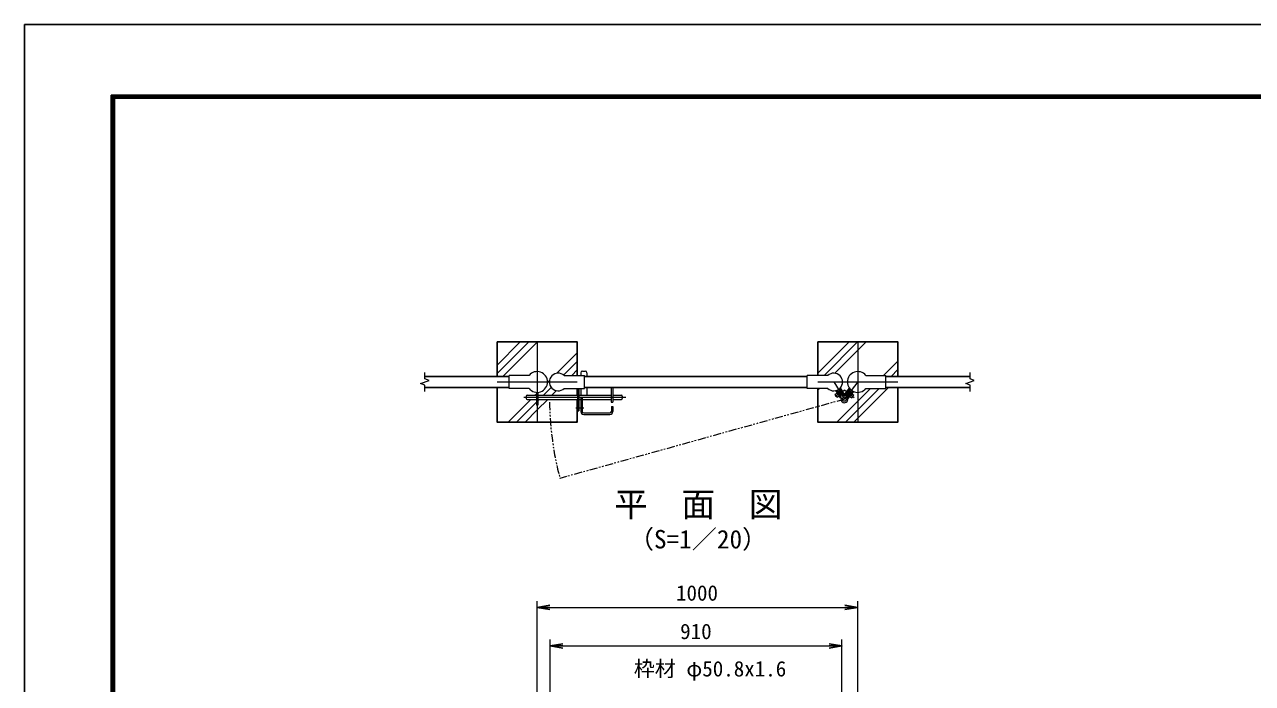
# Model space of a CAD drawing. Units: millimetres, scale not verified. Extents: x -4200 to 4200, y -2970 to 2970.
# Drawn here: x -4200 to -371, y 914 to 2970 of the extents above; entities that cross this region are included whole.
import ezdxf
from ezdxf.enums import TextEntityAlignment as Align

# ---------------------------------------------------------------- set-up
doc = ezdxf.new("R2010")
doc.units = ezdxf.units.MM
doc.header["$LTSCALE"] = 10
doc.linetypes.add('USER1', pattern=[50.8, 31.75, -6.35, 6.35, -6.35])
doc.linetypes.add('USER2', pattern=[5, 2.5, -0.5, 0.5, -0.5, 0.5, -0.5])
for name, color, linetype, lineweight in [('0-0_D-TTL-TXT', 7, 'Continuous', 25), ('0-1_D-BMK', 2, 'USER1', 13), ('0-2_D-STR1', 1, 'Continuous', 25), ('0-3_D-STR3', 3, 'Continuous', 13), ('0-4_D-DCR-HCH', 7, 'Continuous', 13), ('0-6_D-STR4', 7, 'Continuous', 25), ('0-7_D-STR-DIM', 7, 'Continuous', 13), ('0-A_D-STR-TXT', 7, 'Continuous', 13), ('0-C_D-TTL', 7, 'Continuous', 25)]:
    doc.layers.add(name, color=color, linetype=linetype, lineweight=lineweight)
doc.layers.add('0-8_0', color=7, linetype='Continuous')
doc.styles.add('ＭＳ ゴシック', font='')
doc.styles.get('ＭＳ ゴシック').set_extended_font_data('MS Gothic')

# ---------------------------------------------------------------- blocks, each defined once
blk = doc.blocks.new('_Open')
at = {"layer": '0-8_0'}
blk.add_line((-10, 1.667), (0, 0), dxfattribs=at)
blk.add_lwpolyline([(-10, -1.667), (0, 0), (-10, 0)], dxfattribs=at)

msp = doc.modelspace()

# ---------------------------------------------------------------- linework, layer by layer
at = {"layer": '0-1_D-BMK'}
for p, q in [((-2601.55, 1979.85), (-2601.55, 1729.85)), ((-2601.55, 1979.85), (-2601.55, 1729.85)), ((-1601.55, 1979.85), (-1601.55, 1729.85)), ((-1601.55, 1979.85), (-1601.55, 1729.85)), ((-2726.55, 1854.85), (-2476.55, 1854.85)), ((-2726.55, 1854.85), (-2476.55, 1854.85)), ((-1726.55, 1854.85), (-1476.55, 1854.85)), ((-1726.55, 1854.85), (-1476.55, 1854.85)), ((-1676.7, 1854.85), (-1643.28, 1801.04)), ((-1676.7, 1854.85), (-1643.28, 1801.04)), ((-1601.55, 1854.85), (-1643.28, 1801.04)), ((-1601.55, 1854.85), (-1643.28, 1801.04)), ((-2642.86, 1807.15), (-2325.2, 1807.15)), ((-2642.86, 1807.15), (-2325.2, 1807.15)), ((-1641.7, 1828.85), (-1672.14, 1809.95)), ((-1641.7, 1828.85), (-1672.14, 1809.95)), ((-1642.06, 1828.95), (-1612.61, 1806.11)), ((-1642.06, 1828.95), (-1612.61, 1806.11)), ((-2481.32, 1774.65), (-2456.18, 1774.65)), ((-2481.32, 1774.65), (-2456.18, 1774.65))]:
    msp.add_line(p, q, dxfattribs=at)
at = {"layer": '0-1_D-BMK', "linetype": 'USER2'}
msp.add_line((-1643.28, 1801.04), (-2530.29, 1553.98), dxfattribs=at)
msp.add_line((-1643.28, 1801.04), (-2530.29, 1553.98), dxfattribs=at)
msp.add_arc((-1608.28, 1801.04), 954.54, 180.5332, 195, dxfattribs=at)
msp.add_arc((-1608.28, 1801.04), 954.54, 180.5332, 195, dxfattribs=at)
at = {"layer": '0-2_D-STR1'}
for p, q in [((-2951.55, 1872.35), (-2689.05, 1872.35)), ((-2951.55, 1872.35), (-2689.05, 1872.35)), ((-2453.4, 1872.35), (-1759.2, 1872.35)), ((-2453.4, 1872.35), (-1759.2, 1872.35)), ((-1514.05, 1872.35), (-1251.55, 1872.35)), ((-1514.05, 1872.35), (-1251.55, 1872.35)), ((-2951.55, 1837.35), (-2689.05, 1837.35)), ((-2951.55, 1837.35), (-2689.05, 1837.35)), ((-2453.4, 1837.35), (-1759.2, 1837.35)), ((-2453.4, 1837.35), (-1759.2, 1837.35)), ((-1514.05, 1837.35), (-1251.55, 1837.35)), ((-1514.05, 1837.35), (-1251.55, 1837.35))]:
    msp.add_line(p, q, dxfattribs=at)
at = {"layer": '0-3_D-STR3'}
for p, q in [((-2465.4, 1883.65), (-2465.4, 1875.2)), ((-2465.4, 1883.65), (-2465.4, 1875.2)), ((-2460.4, 1888.65), (-2451.4, 1888.65)), ((-2460.4, 1888.65), (-2451.4, 1888.65)), ((-2446.4, 1883.65), (-2446.4, 1872.35)), ((-2446.4, 1883.65), (-2446.4, 1872.35)), ((-2626.69, 1875.2), (-2689.05, 1875.2)), ((-2626.69, 1875.2), (-2689.05, 1875.2)), ((-2517.4, 1875.2), (-2453.4, 1875.2)), ((-2517.4, 1875.2), (-2453.4, 1875.2)), ((-1695.19, 1875.2), (-1759.2, 1875.2)), ((-1695.19, 1875.2), (-1759.2, 1875.2)), ((-1576.4, 1875.2), (-1514.05, 1875.2)), ((-1576.4, 1875.2), (-1514.05, 1875.2)), ((-2635.9, 1810.65), (-2635.9, 1803.65)), ((-2635.9, 1810.65), (-2635.9, 1803.65)), ((-2632.9, 1813.65), (-2603.85, 1813.65)), ((-2632.9, 1813.65), (-2603.85, 1813.65)), ((-2632.9, 1800.65), (-2603.85, 1800.65)), ((-2632.9, 1800.65), (-2603.85, 1800.65)), ((-2603.85, 1822.59), (-2603.85, 1782.73)), ((-2603.85, 1822.59), (-2603.85, 1782.73)), ((-2599.25, 1822.59), (-2599.25, 1782.73)), ((-2599.25, 1822.59), (-2599.25, 1782.73)), ((-2599.25, 1813.65), (-2475.9, 1813.65)), ((-2599.25, 1813.65), (-2475.9, 1813.65)), ((-2599.25, 1800.65), (-2475.9, 1800.65)), ((-2599.25, 1800.65), (-2475.9, 1800.65)), ((-2471.4, 1834.5), (-2471.4, 1764.65)), ((-2471.4, 1834.5), (-2471.4, 1764.65)), ((-2471.4, 1813.65), (-2370.4, 1813.65)), ((-2471.4, 1813.65), (-2370.4, 1813.65)), ((-2471.4, 1800.65), (-2465.4, 1800.65)), ((-2471.4, 1800.65), (-2465.4, 1800.65)), ((-2465.4, 1834.5), (-2465.4, 1813.65)), ((-2465.4, 1834.5), (-2465.4, 1813.65)), ((-2465.4, 1805.65), (-2465.4, 1762.65)), ((-2465.4, 1805.65), (-2460.9, 1805.65)), ((-2465.4, 1805.65), (-2465.4, 1762.65)), ((-2465.4, 1805.65), (-2460.9, 1805.65)), ((-2460.9, 1805.65), (-2460.9, 1762.65)), ((-2460.9, 1805.65), (-2460.9, 1762.65)), ((-2460.9, 1800.65), (-2370.4, 1800.65)), ((-2460.9, 1800.65), (-2370.4, 1800.65)), ((-2446.4, 1837.35), (-2446.4, 1813.65)), ((-2446.4, 1837.35), (-2446.4, 1813.65)), ((-2370.4, 1837.35), (-2370.4, 1792.15)), ((-2370.4, 1837.35), (-2370.4, 1792.15)), ((-2365.9, 1837.35), (-2365.9, 1792.15)), ((-2365.9, 1837.35), (-2365.9, 1792.15)), ((-2365.9, 1813.65), (-2338.9, 1813.65)), ((-2365.9, 1813.65), (-2338.9, 1813.65)), ((-2365.9, 1800.65), (-2338.9, 1800.65)), ((-2365.9, 1800.65), (-2338.9, 1800.65)), ((-2335.9, 1810.65), (-2335.9, 1803.65)), ((-2335.9, 1810.65), (-2335.9, 1803.65)), ((-1671.61, 1816.71), (-1665.23, 1820.66)), ((-1671.61, 1816.71), (-1665.23, 1820.66)), ((-1665.8, 1807.36), (-1671.61, 1816.71)), ((-1665.8, 1807.36), (-1671.61, 1816.71)), ((-1655.74, 1805.37), (-1669.92, 1828.2)), ((-1655.74, 1805.37), (-1669.92, 1828.2)), ((-1653.81, 1806.62), (-1667.63, 1828.89)), ((-1653.81, 1806.62), (-1667.63, 1828.89)), ((-1665.8, 1807.36), (-1659.43, 1811.32)), ((-1665.8, 1807.36), (-1659.43, 1811.32)), ((-1665.3, 1828.91), (-1665.62, 1827.54)), ((-1665.3, 1828.91), (-1665.62, 1827.54)), ((-1665.62, 1827.54), (-1653.98, 1808.79)), ((-1665.62, 1827.54), (-1653.98, 1808.79)), ((-1665.3, 1828.91), (-1658.5, 1833.14)), ((-1665.3, 1828.91), (-1658.5, 1833.14)), ((-1664.3, 1825.41), (-1662.6, 1826.47)), ((-1664.3, 1825.41), (-1662.6, 1826.47)), ((-1663.28, 1821.88), (-1662.43, 1822.4)), ((-1663.28, 1821.88), (-1662.43, 1822.4)), ((-1662.6, 1826.47), (-1653.1, 1811.18)), ((-1662.6, 1826.47), (-1653.1, 1811.18)), ((-1656.63, 1813.06), (-1662.43, 1822.4)), ((-1656.63, 1813.06), (-1662.43, 1822.4)), ((-1658.5, 1833.14), (-1657.12, 1832.81)), ((-1658.5, 1833.14), (-1657.12, 1832.81)), ((-1657.5, 1829.63), (-1655.8, 1830.69)), ((-1657.5, 1829.63), (-1655.8, 1830.69)), ((-1657.5, 1829.63), (-1648.01, 1814.34)), ((-1657.5, 1829.63), (-1648.01, 1814.34)), ((-1657.48, 1812.53), (-1656.63, 1813.06)), ((-1657.48, 1812.53), (-1656.63, 1813.06)), ((-1643.61, 1812.95), (-1657.44, 1835.22)), ((-1643.61, 1812.95), (-1657.44, 1835.22)), ((-1657.12, 1832.81), (-1645.48, 1814.07)), ((-1657.12, 1832.81), (-1645.48, 1814.07)), ((-1641.66, 1814.17), (-1655.81, 1836.96)), ((-1641.66, 1814.17), (-1655.81, 1836.96)), ((-1653.81, 1806.62), (-1655.76, 1805.41)), ((-1653.81, 1806.62), (-1655.76, 1805.41)), ((-1654.8, 1810.12), (-1653.1, 1811.18)), ((-1654.8, 1810.12), (-1653.1, 1811.18)), ((-1648.01, 1814.34), (-1646.31, 1815.4)), ((-1648.01, 1814.34), (-1646.31, 1815.4)), ((-1643.61, 1812.95), (-1641.66, 1814.17)), ((-1643.61, 1812.95), (-1641.66, 1814.17)), ((-1641.71, 1812.85), (-1642.62, 1813.57)), ((-1641.71, 1812.85), (-1642.62, 1813.57)), ((-1642.52, 1815.55), (-1627.26, 1835.23)), ((-1642.52, 1815.55), (-1627.26, 1835.23)), ((-1641.71, 1812.85), (-1625.77, 1833.41)), ((-1641.71, 1812.85), (-1625.77, 1833.41)), ((-1638.77, 1815.01), (-1637.19, 1813.78)), ((-1638.77, 1815.01), (-1637.19, 1813.78)), ((-1626.16, 1828.01), (-1637.19, 1813.78)), ((-1626.16, 1828.01), (-1637.19, 1813.78)), ((-1621.42, 1824.33), (-1632.45, 1810.1)), ((-1621.42, 1824.33), (-1632.45, 1810.1)), ((-1632.45, 1810.1), (-1630.87, 1808.88)), ((-1632.45, 1810.1), (-1630.87, 1808.88)), ((-1632.22, 1805.5), (-1616.28, 1826.06)), ((-1632.22, 1805.5), (-1616.28, 1826.06)), ((-1632.22, 1805.5), (-1630.4, 1804.09)), ((-1632.22, 1805.5), (-1630.4, 1804.09)), ((-1618.31, 1825.08), (-1631.83, 1807.64)), ((-1618.31, 1825.08), (-1631.83, 1807.64)), ((-1630.4, 1804.09), (-1614.15, 1825.06)), ((-1630.4, 1804.09), (-1614.15, 1825.06)), ((-1628.84, 1811.5), (-1622.1, 1820.19)), ((-1628.84, 1811.5), (-1622.1, 1820.19)), ((-1628.84, 1811.5), (-1628.05, 1810.88)), ((-1628.84, 1811.5), (-1628.05, 1810.88)), ((-1627.74, 1829.23), (-1626.16, 1828.01)), ((-1627.74, 1829.23), (-1626.16, 1828.01)), ((-1626.23, 1809.47), (-1620.3, 1804.88)), ((-1626.23, 1809.47), (-1620.3, 1804.88)), ((-1624.81, 1831.38), (-1618.48, 1826.48)), ((-1624.81, 1831.38), (-1618.48, 1826.48)), ((-1622.1, 1820.19), (-1621.31, 1819.58)), ((-1622.1, 1820.19), (-1621.31, 1819.58)), ((-1621.42, 1824.33), (-1619.84, 1823.1)), ((-1621.42, 1824.33), (-1619.84, 1823.1)), ((-1620.3, 1804.88), (-1613.56, 1813.57)), ((-1620.3, 1804.88), (-1613.56, 1813.57)), ((-1619.49, 1818.17), (-1613.56, 1813.57)), ((-1619.49, 1818.17), (-1613.56, 1813.57)), ((-1618.48, 1826.48), (-1618.31, 1825.08)), ((-1618.48, 1826.48), (-1618.31, 1825.08)), ((-2599.25, 1782.73), (-2603.85, 1782.73)), ((-2599.25, 1782.73), (-2603.85, 1782.73)), ((-2370.4, 1792.15), (-2365.9, 1792.15)), ((-2370.4, 1792.15), (-2365.9, 1792.15)), ((-2369.9, 1778.65), (-2369.9, 1762.65)), ((-2369.9, 1778.65), (-2365.4, 1778.65)), ((-2369.9, 1778.65), (-2369.9, 1762.65)), ((-2369.9, 1778.65), (-2365.4, 1778.65)), ((-2365.4, 1778.65), (-2365.4, 1762.65)), ((-2365.4, 1778.65), (-2365.4, 1762.65)), ((-2456.4, 1758.15), (-2374.4, 1758.15)), ((-2456.4, 1758.15), (-2374.4, 1758.15)), ((-2456.4, 1753.65), (-2374.4, 1753.65)), ((-2456.4, 1753.65), (-2374.4, 1753.65))]:
    msp.add_line(p, q, dxfattribs=at)
for points in [[(-2626.69, 1834.5), (-2689.05, 1834.5), (-2689.05, 1875.2)], [(-2626.69, 1834.5), (-2689.05, 1834.5), (-2689.05, 1875.2)], [(-2517.4, 1834.5), (-2453.4, 1834.5), (-2453.4, 1875.2)], [(-2517.4, 1834.5), (-2453.4, 1834.5), (-2453.4, 1875.2)], [(-1695.19, 1834.5), (-1759.2, 1834.5), (-1759.2, 1875.2)], [(-1695.19, 1834.5), (-1759.2, 1834.5), (-1759.2, 1875.2)], [(-1576.4, 1834.5), (-1514.05, 1834.5), (-1514.05, 1875.2)], [(-1576.4, 1834.5), (-1514.05, 1834.5), (-1514.05, 1875.2)], [(-2475.9, 1834.5), (-2475.9, 1764.65), (-2471.4, 1764.65)], [(-2475.9, 1834.5), (-2475.9, 1764.65), (-2471.4, 1764.65)], [(-1624.81, 1831.38), (-1626.21, 1831.21), (-1639.73, 1813.77)], [(-1624.81, 1831.38), (-1626.21, 1831.21), (-1639.73, 1813.77)]]:
    msp.add_lwpolyline(points, dxfattribs=at)
msp.add_circle((-1643.28, 1801.04), 6.3, dxfattribs=at)
msp.add_circle((-1643.28, 1801.04), 6.3, dxfattribs=at)
for centre, radius, start, end in [((-2601.55, 1854.85), 32.35, 218.9806, 141.0194), ((-2601.55, 1854.85), 32.35, 218.9806, 141.0194), ((-2535.9, 1854.85), 27.5, 47.73142, 312.26858), ((-2535.9, 1854.85), 27.5, 47.73142, 312.26858), ((-2460.4, 1883.65), 5, 90, 180), ((-2460.4, 1883.65), 5, 90, 180), ((-2451.4, 1883.65), 5, 0, 90), ((-2451.4, 1883.65), 5, 0, 90), ((-1676.7, 1854.85), 27.5, 227.73142, 132.26858), ((-1676.7, 1854.85), 27.5, 227.73142, 132.26858), ((-1601.55, 1854.85), 32.35, 38.9806, 321.0194), ((-1601.55, 1854.85), 32.35, 38.9806, 321.0194), ((-2632.9, 1810.65), 3, 90, 180), ((-2632.9, 1810.65), 3, 90, 180), ((-2632.9, 1803.65), 3, 180, 270), ((-2632.9, 1803.65), 3, 180, 270), ((-2338.9, 1810.65), 3, 0, 90), ((-2338.9, 1810.65), 3, 0, 90), ((-2338.9, 1803.65), 3, 270, 0), ((-2338.9, 1803.65), 3, 270, 0), ((-1643.28, 1801.04), 10.8, 161.10578, 82.57528), ((-1643.28, 1801.04), 10.8, 161.10578, 82.57528), ((-1658.22, 1806.15), 5, 341.10578, 31.84053), ((-1658.22, 1806.15), 5, 341.10578, 31.84053), ((-1641.23, 1816.7), 5, 211.84053, 262.57528), ((-1641.23, 1816.7), 5, 211.84053, 262.57528), ((-1643.68, 1816.83), 5, 281.21846, 322.21032), ((-1643.68, 1816.83), 5, 281.21846, 322.21032), ((-1627.88, 1804.58), 5, 142.21032, 192.94508), ((-1627.88, 1804.58), 5, 142.21032, 192.94508), ((-2456.4, 1762.65), 9, 180, 270), ((-2456.4, 1762.65), 9, 180, 270), ((-2456.4, 1762.65), 4.5, 180, 270), ((-2456.4, 1762.65), 4.5, 180, 270), ((-2374.4, 1762.65), 4.5, 270, 0), ((-2374.4, 1762.65), 9, 270, 0), ((-2374.4, 1762.65), 4.5, 270, 0), ((-2374.4, 1762.65), 9, 270, 0)]:
    msp.add_arc(centre, radius, start, end, dxfattribs=at)
at = {"layer": '0-4_D-DCR-HCH'}
for p, q in [((-2726.55, 1881.05), (-2627.75, 1979.85)), ((-2726.55, 1907.57), (-2654.26, 1979.85)), ((-2726.55, 1881.05), (-2627.75, 1979.85)), ((-2726.55, 1907.57), (-2654.26, 1979.85)), ((-1726.55, 1881.91), (-1628.6, 1979.85)), ((-1726.55, 1881.91), (-1628.6, 1979.85)), ((-1706.74, 1875.2), (-1602.09, 1979.85)), ((-1706.74, 1875.2), (-1602.09, 1979.85)), ((-2540.07, 1881.92), (-2476.55, 1945.44)), ((-2540.07, 1881.92), (-2476.55, 1945.44)), ((-2519.04, 1876.43), (-2476.55, 1918.92)), ((-2519.04, 1876.43), (-2476.55, 1918.92)), ((-1521.12, 1875.2), (-1476.55, 1919.78)), ((-1521.12, 1875.2), (-1476.55, 1919.78)), ((-2493.75, 1875.2), (-2476.55, 1892.41)), ((-2493.75, 1875.2), (-2476.55, 1892.41)), ((-1497.45, 1872.35), (-1476.55, 1893.26)), ((-1497.45, 1872.35), (-1476.55, 1893.26)), ((-2581.81, 1813.65), (-2557.47, 1838)), ((-2581.81, 1813.65), (-2557.47, 1838)), ((-2692.13, 1729.85), (-2621.33, 1800.65)), ((-2692.13, 1729.85), (-2621.33, 1800.65)), ((-2608.33, 1813.65), (-2603.85, 1818.14)), ((-2608.33, 1813.65), (-2603.85, 1818.14)), ((-2599.25, 1796.22), (-2594.81, 1800.65)), ((-2599.25, 1796.22), (-2594.81, 1800.65)), ((-2555.3, 1813.65), (-2541.04, 1827.92)), ((-2555.3, 1813.65), (-2541.04, 1827.92)), ((-1726.55, 1828.88), (-1720.92, 1834.5)), ((-1726.55, 1828.88), (-1720.92, 1834.5)), ((-2665.61, 1729.85), (-2603.85, 1791.62)), ((-2665.61, 1729.85), (-2603.85, 1791.62)), ((-2480, 1729.85), (-2476.55, 1733.31)), ((-2480, 1729.85), (-2476.55, 1733.31))]:
    msp.add_line(p, q, dxfattribs=at)
for points in [[(-2708.73, 1872.35), (-2601.55, 1979.54), (-2601.23, 1979.85)], [(-2708.73, 1872.35), (-2601.55, 1979.54), (-2601.23, 1979.85)], [(-1673.4, 1882.03), (-1601.55, 1953.88), (-1575.57, 1979.85)], [(-1673.4, 1882.03), (-1601.55, 1953.88), (-1575.57, 1979.85)], [(-2569.41, 1852.57), (-2567.13, 1854.85), (-2563, 1858.99)], [(-2569.41, 1852.57), (-2567.13, 1854.85), (-2563, 1858.99)], [(-2639.1, 1729.85), (-2601.55, 1767.41), (-2568.3, 1800.65)], [(-2639.1, 1729.85), (-2601.55, 1767.41), (-2568.3, 1800.65)], [(-1666.47, 1729.85), (-1601.55, 1794.78), (-1561.82, 1834.5)], [(-1666.47, 1729.85), (-1601.55, 1794.78), (-1561.82, 1834.5)], [(-1639.95, 1729.85), (-1601.55, 1768.26), (-1535.3, 1834.5)], [(-1639.95, 1729.85), (-1601.55, 1768.26), (-1535.3, 1834.5)], [(-1613.44, 1729.85), (-1601.55, 1741.75), (-1505.94, 1837.35)], [(-1613.44, 1729.85), (-1601.55, 1741.75), (-1505.94, 1837.35)]]:
    msp.add_lwpolyline(points, dxfattribs=at)
at = {"layer": '0-6_D-STR4'}
for p, q in [((-2726.55, 1979.85), (-2726.55, 1872.35)), ((-2726.55, 1979.85), (-2726.55, 1872.35)), ((-1726.55, 1979.85), (-1726.55, 1875.2)), ((-1726.55, 1979.85), (-1726.55, 1875.2)), ((-2476.55, 1813.65), (-2476.55, 1834.5)), ((-2476.55, 1813.65), (-2476.55, 1834.5))]:
    msp.add_line(p, q, dxfattribs=at)
for points in [[(-2476.55, 1875.2), (-2476.55, 1979.85), (-2726.55, 1979.85)], [(-2476.55, 1875.2), (-2476.55, 1979.85), (-2726.55, 1979.85)], [(-1476.55, 1872.35), (-1476.55, 1979.85), (-1726.55, 1979.85)], [(-1476.55, 1872.35), (-1476.55, 1979.85), (-1726.55, 1979.85)], [(-2726.55, 1837.35), (-2726.55, 1729.85), (-2476.55, 1729.85), (-2476.55, 1800.65)], [(-2726.55, 1837.35), (-2726.55, 1729.85), (-2476.55, 1729.85), (-2476.55, 1800.65)], [(-1726.55, 1834.5), (-1726.55, 1729.85), (-1476.55, 1729.85), (-1476.55, 1837.35)], [(-1726.55, 1834.5), (-1726.55, 1729.85), (-1476.55, 1729.85), (-1476.55, 1837.35)]]:
    msp.add_lwpolyline(points, dxfattribs=at)
at = {"layer": '0-7_D-STR-DIM'}
for p, q in [((-2951.55, 1864.47), (-2951.55, 1884.85)), ((-2951.55, 1864.47), (-2951.55, 1884.85)), ((-1251.55, 1864.47), (-1251.55, 1884.85)), ((-1251.55, 1864.47), (-1251.55, 1884.85)), ((-2964.76, 1850.04), (-2938.33, 1859.66)), ((-2964.76, 1850.04), (-2938.33, 1859.66)), ((-2951.55, 1845.23), (-2964.76, 1850.04)), ((-2951.55, 1845.23), (-2964.76, 1850.04)), ((-2938.33, 1859.66), (-2951.55, 1864.47)), ((-2938.33, 1859.66), (-2951.55, 1864.47)), ((-2951.55, 1824.85), (-2951.55, 1845.23)), ((-2951.55, 1824.85), (-2951.55, 1845.23)), ((-1264.76, 1850.04), (-1238.33, 1859.66)), ((-1264.76, 1850.04), (-1238.33, 1859.66)), ((-1251.55, 1845.23), (-1264.76, 1850.04)), ((-1251.55, 1845.23), (-1264.76, 1850.04)), ((-1238.33, 1859.66), (-1251.55, 1864.47)), ((-1238.33, 1859.66), (-1251.55, 1864.47)), ((-1251.55, 1824.85), (-1251.55, 1845.23)), ((-1251.55, 1824.85), (-1251.55, 1845.23)), ((-2601.55, 716.61), (-2601.55, 1171.37)), ((-2601.55, 716.61), (-2601.55, 1171.37)), ((-2561.55, 1151.37), (-1641.55, 1151.37)), ((-2561.55, 1151.37), (-1641.55, 1151.37)), ((-1601.55, 716.61), (-1601.55, 1171.37)), ((-1601.55, 716.61), (-1601.55, 1171.37)), ((-2561.3, 618.37), (-2561.3, 1051.37)), ((-2561.3, 618.37), (-2561.3, 1051.37)), ((-1651.3, 618.37), (-1651.3, 1051.37)), ((-1651.3, 618.37), (-1651.3, 1051.37)), ((-2521.3, 1031.37), (-1691.3, 1031.37)), ((-2521.3, 1031.37), (-1691.3, 1031.37))]:
    msp.add_line(p, q, dxfattribs=at)
at = {"layer": '0-C_D-TTL', "color": 2}
msp.add_lwpolyline([(-4200, 2970), (4200, 2970), (4200, -2970), (-4200, -2970)], close=True, dxfattribs=at)
at = {"layer": '0-C_D-TTL'}
for points in [[(-3930, 2750), (3930, 2750), (3930, -2750), (-3930, -2750)], [(-3927.5, 2747.5), (3927.5, 2747.5), (3927.5, -2747.5), (-3927.5, -2747.5)], [(-3925, 2745), (3925, 2745), (3925, -2745), (-3925, -2745)], [(-3922.5, 2742.5), (3922.5, 2742.5), (3922.5, -2742.5), (-3922.5, -2742.5)], [(-3920, 2740), (3920, 2740), (3920, -2740), (-3920, -2740)]]:
    msp.add_lwpolyline(points, close=True, dxfattribs=at)

# ---------------------------------------------------------------- block references
at = {"layer": '0-7_D-STR-DIM', "xscale": 4, "yscale": 4, "rotation": 180}
for p in [(-2601.55, 1151.37), (-2601.55, 1151.37), (-2561.3, 1031.37), (-2561.3, 1031.37)]:
    msp.add_blockref('_Open', p, dxfattribs=at)
at = {"layer": '0-7_D-STR-DIM', "xscale": 4, "yscale": 4}
for p in [(-1601.55, 1151.37), (-1601.55, 1151.37), (-1651.3, 1031.37), (-1651.3, 1031.37)]:
    msp.add_blockref('_Open', p, dxfattribs=at)

# ---------------------------------------------------------------- texts
at = {"layer": '0-0_D-TTL-TXT', "style": 'ＭＳ ゴシック'}
for s, height, p in [('平\u3000面\u3000図', 76.98, (-2361.44, 1411.33)), ('平\u3000面\u3000図', 76.98, (-2361.44, 1411.33)), ('（S=1／20）', 57.7, (-2315.96, 1318.13)), ('（S=1／20）', 57.7, (-2315.96, 1318.13))]:
    msp.add_text(s, height=height, dxfattribs=at).set_placement(p, align=Align.BOTTOM_LEFT)
at = {"layer": '0-7_D-STR-DIM', "style": 'ＭＳ ゴシック'}
for s, p in [('1000', (-2168.45, 1158.12)), ('1000', (-2168.45, 1158.12)), ('910', (-2155.42, 1038.12)), ('910', (-2155.42, 1038.12))]:
    msp.add_text(s, height=48.09, dxfattribs=at).set_placement(p, align=Align.BOTTOM_LEFT)
at = {"layer": '0-A_D-STR-TXT', "style": 'ＭＳ ゴシック'}
msp.add_text('枠材 φ50.8x1.6', height=48.09, dxfattribs=at).set_placement((-2300.13, 921.63), align=Align.BOTTOM_LEFT)
msp.add_text('枠材 φ50.8x1.6', height=48.09, dxfattribs=at).set_placement((-2300.13, 921.63), align=Align.BOTTOM_LEFT)

doc.saveas('drawing.dxf')
